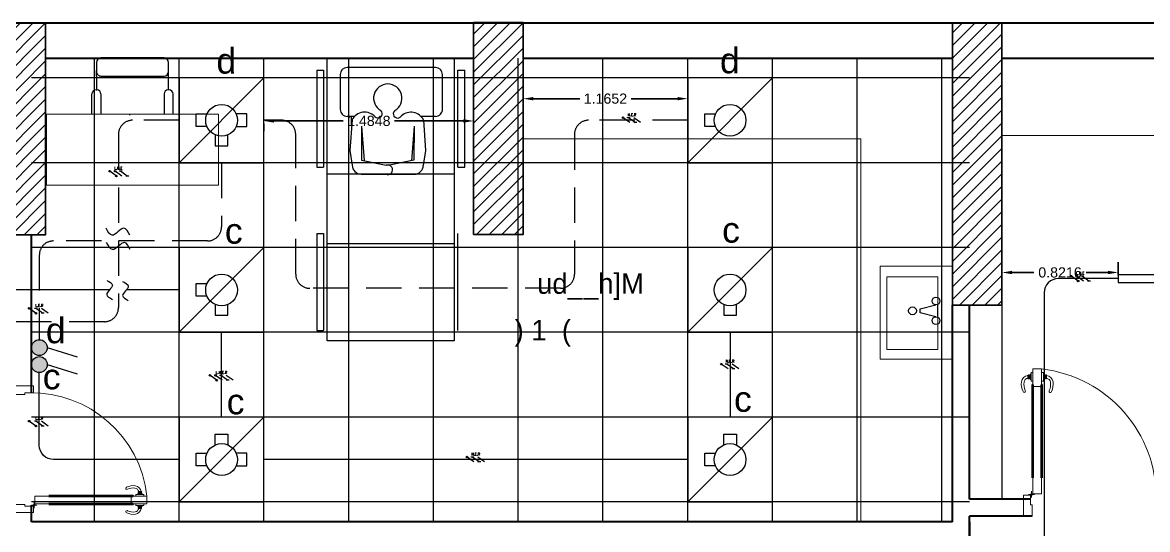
# Model space of a CAD drawing. Header units: inches. Extents: x 3955 to 4125, y 4886 to 4983.
# Drawn here: x 3994.27 to 4002.23, y 4936.29 to 4939.88 of the extents above; entities that cross this region are included whole.
import ezdxf
from ezdxf.enums import TextEntityAlignment as Align

# ---------------------------------------------------------------- set-up
doc = ezdxf.new("R2010")
doc.units = ezdxf.units.IN
doc.header["$MEASUREMENT"] = 0
doc.linetypes.add('ACAD_ISO03W100', pattern=[30, 12, -18])
doc.linetypes.add('HIDDEN', pattern=[0.375, 0.25, -0.125])
doc.layers.get('0').update_dxf_attribs({"lineweight": 35})
doc.layers.get('Defpoints').update_dxf_attribs({"lineweight": 25})
for name, color, linetype in [('Ceiling', 8, 'Continuous'), ('E Wiring', 1, 'HIDDEN'), ('E-CUT', 30, 'Continuous'), ('E-TEXT', 2, 'Continuous'), ('finish', 32, 'Continuous'), ('Lighting', 4, 'Continuous'), ('N Wiring', 255, 'Continuous'), ('SHP-CTL-EL-102$0$00-TEXT FOR EMRG', 40, 'Continuous'), ('SHP-CTL-EL-102$0$HATCH MARK', 140, 'Continuous'), ('SHP-CTL-EL-102$0$XREF-LTG-T2-26$0$ELE-HATCH MARK', 2, 'Continuous'), ('UMG-ML', 251, 'Continuous'), ('WE - BOXES', 2, 'Continuous')]:
    doc.layers.add(name, color=color, linetype=linetype)
for name, color, linetype, lineweight in [('Column(S)', 24, 'Continuous', 35), ('DIM', 6, 'Continuous', 20), ('DIM IN', 12, 'Continuous', 15), ('DOOR', 24, 'Continuous', 18), ('HA', 252, 'Continuous', 18), ('hatch col(S)', 45, 'Continuous', 15), ('TEXT', 152, 'Continuous', 30), ('walls', 7, 'Continuous', 40)]:
    doc.layers.add(name, color=color, linetype=linetype, lineweight=lineweight)
doc.styles.add('SHP-CTL-EL-102$0$XREF-LTG-T2-26$0$25_1', font='romans.shx', dxfattribs={"width": 0.8, "height": 2.5})
doc.styles.add('SOSA', font='sosa.shx')
doc.styles.get("Standard").update_dxf_attribs({"font": 'arial.ttf'})
doc.dimstyles.get("Standard").update_dxf_attribs({"dimtxt": 0.18, "dimasz": 0.18, "dimexe": 0.18, "dimexo": 0.0625, "dimgap": 0.09, "dimtad": 0, "dimtih": 1, "dimtoh": 1, "dimdec": 4, "dimzin": 0, "dimdsep": 46, "dimtxsty": 'Standard', "dimcen": 0.09, "dimadec": 0, "dimazin": 0, "dimtfac": 1, "dimtdec": 4, "dimtofl": 0, "dimtmove": 0, "dimatfit": 3, "dimfxl": 1, "dimtolj": 1, "dimtzin": 0, "dimarcsym": 0})

# ---------------------------------------------------------------- blocks, each defined once
blk = doc.blocks.new('A$C73D03C2A')
at = {"layer": 'DOOR', "linetype": 'Continuous'}
for p, q in [((0.0714, 0.8128), (0.0714, 0.9107)), ((0.0714, 0.9107), (0.1258, 0.9107)), ((0.1258, 0.8128), (0.1258, 0.9107)), ((0.0412, 0.8522), (0.0412, 0.8715)), ((0.0463, 0.8522), (0.0463, 0.8715)), ((0.0466, 0.8522), (0.0466, 0.8721)), ((0.0529, 0.8721), (0.0466, 0.8721)), ((0.0529, 0.8522), (0.0466, 0.8522)), ((0.0529, 0.8522), (0.0529, 0.8721)), ((0.0551, 0.8453), (0.0551, 0.879)), ((0.0605, 0.879), (0.0551, 0.879)), ((0.0605, 0.8453), (0.0551, 0.8453)), ((0.0605, 0.8351), (0.0605, 0.8895)), ((0.0605, 0.8895), (0.0714, 0.8895)), ((0.1367, 0.8895), (0.1258, 0.8895)), ((0.1367, 0.8351), (0.1367, 0.8895)), ((0.1367, 0.879), (0.1421, 0.879)), ((0.1367, 0.8453), (0.1421, 0.8453)), ((0.1421, 0.8453), (0.1421, 0.879)), ((0.1443, 0.8721), (0.1506, 0.8721)), ((0.1443, 0.8522), (0.1443, 0.8721)), ((0.1443, 0.8522), (0.1506, 0.8522)), ((0.1506, 0.8522), (0.1506, 0.8721)), ((0.156, 0.8721), (0.1558, 0.8721)), ((0.156, 0.8522), (0.156, 0.8721)), ((0.0714, 0.8351), (0.0605, 0.8351)), ((0.0659, 0.2365), (0.0659, 0.8124)), ((0.0706, 0.8171), (0.0706, 0.8076)), ((0.0714, 0.8128), (0.0714, 0.2363)), ((0.0757, 0.8128), (0.0714, 0.8128)), ((0.0757, 0.8019), (0.0757, 0.8128)), ((0.0757, 0.8019), (0.0757, 0.2363)), ((0.0757, 0.8019), (0.1214, 0.8019)), ((0.1214, 0.8019), (0.1214, 0.8128)), ((0.1214, 0.8128), (0.1258, 0.8128)), ((0.1214, 0.8019), (0.1214, 0.2363)), ((0.1258, 0.8351), (0.1367, 0.8351)), ((0.1258, 0.8128), (0.1258, 0.2363)), ((0.1266, 0.8171), (0.1266, 0.8076)), ((0.1313, 0.2365), (0.1313, 0.8124)), ((0.0714, 0.2363), (0.0714, 0.1384)), ((0.1258, 0.1384), (0.1258, 0.2363)), ((0.0127, 0), (0.0127, 0.1306)), ((0.0563, 0.1306), (0.0127, 0.1306)), ((0.0563, 0.1306), (0.0563, 0.0707)), ((0.0563, 0.0707), (0.0671, 0.0707)), ((0.0671, 0.0707), (0.0671, 0)), ((0.0714, 0.1384), (0.1258, 0.1384)), ((0.8242, 0.0707), (0.8242, 0)), ((0.8351, 0.0707), (0.8242, 0.0707)), ((0.8351, 0.1306), (0.8351, 0.0707)), ((0.8351, 0.1306), (0.8839, 0.1306)), ((0.8839, 0), (0.8839, 0.1306)), ((0.0671, 0), (0.0127, 0)), ((0.8242, 0), (0.8839, 0))]:
    blk.add_line(p, q, dxfattribs=at)
at = {"layer": 'DOOR'}
for p, q in [((0.0638, 0.1538), (0.0638, 0.1152)), ((0.0127, 0.1307), (0.0127, 0)), ((0.0127, 0.1307), (0.0127, 0)), ((0.0127, 0.1307), (0.0127, 0)), ((0.0435, 0.1345), (0.0822, 0.1345)), ((0.0563, 0.1306), (0.0714, 0.1384))]:
    blk.add_line(p, q, dxfattribs=at)
at = {"layer": 'DOOR', "linetype": 'Continuous'}
blk.add_circle((0.0638, 0.1345), 0.00617, dxfattribs=at)
at = {"layer": 'DOOR'}
blk.add_arc((0.0349, 0.1156), 0.8003, 358.92889, 83.4773, dxfattribs=at)
at = {"layer": 'DOOR', "linetype": 'Continuous'}
for centre, radius, start, end in [((0.0462, 0.8251), 0.0459, 96.27656, 172.49463), ((0.0462, 0.8251), 0.0297, 99.70891, 172.49463), ((0.0437, 0.8715), 0.00259, 0, 180), ((0.0437, 0.8522), 0.00259, 180, 0), ((0.1532, 0.8721), 0.00262, 0, 192.45107), ((0.1532, 0.8522), 0.00262, 167.54893, 0), ((0.151, 0.8244), 0.0459, 7.50537, 83.72344), ((0.151, 0.8244), 0.0297, 7.50537, 80.29109), ((0.1052, 0.8173), 0.1054, 172.49463, 205.98988), ((0.0179, 0.7732), 0.00773, 195.29128, 36.68849), ((0.106, 0.8158), 0.0903, 171.58976, 204.90774), ((0.0706, 0.8124), 0.00476, 90, 270), ((0.1266, 0.8124), 0.00476, 270, 90), ((0.1793, 0.7725), 0.00773, 143.31151, 344.70872), ((0.0912, 0.8151), 0.0903, 335.09226, 8.41024), ((0.092, 0.8166), 0.1054, 334.01012, 7.50537)]:
    blk.add_arc(centre, radius, start, end, dxfattribs=at)
blk = doc.blocks.new('A$C62E15A51')
at = {"layer": 'UMG-ML', "color": 34}
for p, q in [((0.5106, 0.4044), (0.0638, 0.4044)), ((0.0319, 0.3725), (0.0319, 0.3086)), ((0.5425, 0.3086), (0.5425, 0.3725)), ((0.0319, 0.2767), (0.0319, 0.3163)), ((0.0319, 0.2767), (0.0319, 0.1787)), ((0.0638, 0.2767), (0.5106, 0.2767)), ((0.5425, 0.2767), (0.5425, 0.3163)), ((0.5425, 0.1787), (0.5425, 0.2767)), ((0.0287, 0.1787), (0.0351, 0.1787)), ((0.5457, 0.1787), (0.5393, 0.1787)), ((0, 0.0044), (0, 0.15)), ((0.0638, 0.15), (0.0638, 0.0044)), ((0.5106, 0.15), (0.5106, 0.0044)), ((0.5744, 0.0044), (0.5744, 0.15)), ((0.269, 0), (0.269, 0.0044))]:
    blk.add_line(p, q, dxfattribs=at)
for centre, radius, start, end in [((0.0638, 0.3725), 0.0319, 90.00034, 180.00034), ((0.5106, 0.3725), 0.0319, 0.00034, 90.00034), ((0.0638, 0.3086), 0.0319, 180.00034, 270.00034), ((0.5106, 0.3086), 0.0319, 270.00034, 0.00034), ((0.0287, 0.15), 0.0287, 90.00034, 180.00034), ((0.0351, 0.15), 0.0287, 0.00034, 90.00034), ((0.5393, 0.15), 0.0287, 90.00034, 180.00034), ((0.5457, 0.15), 0.0287, 0.00034, 90.00034)]:
    blk.add_arc(centre, radius, start, end, dxfattribs=at)
blk = doc.blocks.new('d33dd3')
at = {"layer": 'UMG-ML'}
for p, q in [((-0.2736, -0.6875, 0), (-0.2736, 1.3125, 0)), ((-0.2736, 1.3125, 0), (0.6264, 1.3125, 0)), ((0.6264, 1.3125, 0), (0.6264, -0.6875, 0)), ((-0.3478, 1.2266, 0), (-0.3478, 0.5408, 0)), ((-0.3478, 1.2266, 0), (-0.2986, 1.2266, 0)), ((-0.2986, 1.2266, 0), (-0.2986, 0.5408, 0)), ((-0.1813, 1.1964, 0), (-0.1813, 0.949, 0)), ((0.4933, 1.2456, 0), (-0.132, 1.2456, 0)), ((0.5425, 0.949, 0), (0.5425, 1.1964, 0)), ((0.6514, 1.2266, 0), (0.7006, 1.2266, 0)), ((0.6514, 0.5408, 0), (0.6514, 1.2266, 0)), ((0.7006, 0.5408, 0), (0.7006, 1.2266, 0)), ((-0.079, 0.8998, 0), (-0.132, 0.8998, 0)), ((0.4933, 0.8998, 0), (0.3893, 0.8998, 0)), ((-0.0974, 0.8741, 0), (-0.1129, 0.6585, 0)), ((-0.0303, 0.83, 0), (-0.0306, 0.5902, 0)), ((-0.0303, 0.83, 0), (-0.0123, 0.5863, 0)), ((0.341, 0.8296, 0), (0.3224, 0.5859, 0)), ((0.341, 0.8296, 0), (0.3407, 0.5898, 0)), ((0.4083, 0.8735, 0), (0.4233, 0.6578, 0)), ((-0.1129, 0.6585, 0), (-0.0964, 0.5537, 0)), ((0.4233, 0.6578, 0), (0.4065, 0.5531, 0)), ((-0.0306, 0.5902, 0), (0.1437, 0.5533, 0)), ((0.3407, 0.5898, 0), (0.1666, 0.5534, 0)), ((-0.3478, 0.5408, 0), (-0.2986, 0.5408, 0)), ((-0.2736, 0.4921, 0), (0.6264, 0.4921, 0)), ((-0.0336, 0.4908, 0), (0.1403, 0.4906, 0)), ((0.1701, 0.4905, 0), (0.3435, 0.4903, 0)), ((0.6514, 0.5408, 0), (0.7006, 0.5408, 0)), ((-0.3478, 0.0708), (-0.3478, -0.615, 0)), ((-0.3478, 0.0708), (-0.2986, 0.0708)), ((-0.2986, 0.0708), (-0.2986, -0.615, 0)), ((-0.2736, 0), (0.6264, 0)), ((0.6514, -0.615, 0), (0.6514, 0.0708)), ((-0.3478, -0.615, 0), (-0.2986, -0.615, 0)), ((0.6264, -0.6875, 0), (-0.2736, -0.6875, 0))]:
    blk.add_line(p, q, dxfattribs=at)
at = {"layer": 'UMG-ML', "extrusion": (2.41083e-16, 3.09637e-09, 1)}
for centre, major_axis, start_param, end_param in [((-0.132, 1.1964, 0), (-0.0348, 0.0348), -0.785398, 0.785398), ((0.4933, 1.1964, 0), (0.0348, 0.0348), 5.497787, 7.068583), ((0.1556, 1.0283, 0), (0.0711, 0.0711), 4.437256, 9.697548), ((-0.132, 0.949, 0), (0.0348, 0.0348), 2.356194, 3.926991), ((-0.0081, 0.8294, 0), (0.0706, 0.0706), 6.221447, 8.175497), ((0.0951, 0.9325, 0), (-0.033, 0.033), 1.439158, 1.849731), ((0.087, 0.9178, 0), (-0.0211, 0.0211), 1.847116, 4.797711), ((0.2239, 0.9176, 0), (0.0211, 0.0211), 1.483111, 4.433706), ((0.2159, 0.9324, 0), (0.033, 0.033), 4.431091, 4.841664), ((0.3189, 0.829, 0), (0.0706, 0.0706), 5.959307, 7.791512), ((0.4933, 0.949, 0), (-0.0348, 0.0348), 2.356194, 3.926991), ((0.1552, 0.5212, 0), (-0.0241, 0.0241), 1.902531, 5.841527), ((-0.0335, 0.5536, 0), (0.0444, 0.0444), 2.355013, 3.925809), ((0.3436, 0.5532, 0), (0.0444, 0.0444), 3.925809, 5.496605)]:
    blk.add_ellipse(centre, major_axis=major_axis, ratio=1, start_param=start_param, end_param=end_param, dxfattribs=at)
blk = doc.blocks.new('11')
at = {"layer": 'DIM IN', "ltscale": 2.5}
blk.add_lwpolyline([(0.513, 0.6571), (0, 0.6571), (0, 0), (0.513, 0)], close=True, dxfattribs=at)
at = {"layer": 'DIM IN', "ltscale": 2.5, "elevation": 0}
blk.add_lwpolyline([(0.408, 0.5823), (0.0469, 0.5823), (0.0469, 0.067), (0.408, 0.067)], close=True, dxfattribs=at)
at = {"layer": 'UMG-ML', "ltscale": 2.5}
for p, q in [((0.2848, 0.3554, 0), (0.3956, 0.3831, 0)), ((0.2848, 0.3277, 0), (0.2848, 0.3554, 0)), ((0.3956, 0.3, 0), (0.2848, 0.3277, 0)), ((0.4095, 0.3, 0), (0.4095, 0.3831, 0))]:
    blk.add_line(p, q, dxfattribs=at)
for centre in [(0.3956, 0.4108, 0), (0.2294, 0.3416, 0), (0.3956, 0.2723, 0)]:
    blk.add_circle(centre, 0.0277, dxfattribs=at)
blk = doc.blocks.new('F1')
at = {"layer": 'Lighting'}
blk.add_lwpolyline([(0.6, 0), (0, 0), (0, -0.6), (0.6, -0.6)], close=True, dxfattribs=at)
blk.add_lwpolyline([(0.6, 0), (0, -0.6)], dxfattribs=at)
blk = doc.blocks.new('F2')
at = {"layer": 'Lighting'}
blk.add_lwpolyline([(0.565, 0), (-0.565, 0), (-0.565, -0.055), (0.565, -0.055)], close=True, dxfattribs=at)
blk = doc.blocks.new('SW1')
h = blk.add_hatch(color=256)
h.dxf.hatch_style = 1
h.paths.add_polyline_path([(-0.0561, 0.0561, 1), (0.0561, 0.0561, 1)])
at = {"layer": 'Lighting'}
h = blk.add_hatch(dxfattribs=at)
h.set_pattern_fill('ANGLE', color=256)
h.set_pattern_definition([(0, (-3584.0845, -1327.2755), (0, 6.985), [5.08, -1.905]), (90, (-3584.0845, -1327.2755), (-6.985, 4e-16), [5.08, -1.905])])
h.paths.add_polyline_path([(0.0561, 0.0561, 1), (-0.0561, 0.0561, 1)])
blk.add_lwpolyline([(0, 0.1122), (0.0646, 0.3242)], dxfattribs=at)
blk.add_circle((0, 0.0561), 0.0561, dxfattribs=at)
blk = doc.blocks.new('*D138')
at = {"layer": 'Defpoints', "color": 0}
for p in [(3569.2966, 1339.0493), (3569.2966, 1339.0058, 0), (3570.1182, 1339.0058)]:
    blk.add_point(p, dxfattribs=at)
at = {"layer": 'DIM', "color": 0, "lineweight": -2, "transparency": 16777216}
for p, q in [((3569.2966, 1339.0308), (3569.2966, 1339.1213)), ((3570.1182, 1339.0308), (3570.1182, 1339.1213)), ((3569.3686, 1339.0493), (3569.522, 1339.0493)), ((3570.0462, 1339.0493), (3569.8928, 1339.0493))]:
    blk.add_line(p, q, dxfattribs=at)
at = {"layer": 'DIM', "color": 0, "transparency": 16777216}
for points in [[(3569.3686, 1339.0613), (3569.3686, 1339.0373), (3569.2966, 1339.0493)], [(3570.0462, 1339.0613), (3570.0462, 1339.0373), (3570.1182, 1339.0493)]]:
    blk.add_solid(points, dxfattribs=at)
at = {"layer": 'DIM', "color": 0, "transparency": 16777216, "insert": (3569.7074, 1339.0493), "char_height": 0.072, "attachment_point": 5}
blk.add_mtext('\\A1;0.8216', dxfattribs=at)
blk = doc.blocks.new('*D139')
at = {"layer": 'Defpoints', "color": 0}
for p in [(3565.9066, 1340.2787), (3565.9066, 1340.126, 0), (3567.0718, 1340.126, 0)]:
    blk.add_point(p, dxfattribs=at)
at = {"layer": 'DIM', "color": 0, "lineweight": -2, "transparency": 16777216}
for p, q in [((3565.9066, 1340.151), (3565.9066, 1340.3507)), ((3567.0718, 1340.151), (3567.0718, 1340.3507)), ((3565.9786, 1340.2787), (3566.3075, 1340.2787)), ((3566.9998, 1340.2787), (3566.6709, 1340.2787))]:
    blk.add_line(p, q, dxfattribs=at)
at = {"layer": 'DIM', "color": 0, "transparency": 16777216}
for points in [[(3565.9786, 1340.2907), (3565.9786, 1340.2667), (3565.9066, 1340.2787)], [(3566.9998, 1340.2907), (3566.9998, 1340.2667), (3567.0718, 1340.2787)]]:
    blk.add_solid(points, dxfattribs=at)
at = {"layer": 'DIM', "color": 0, "transparency": 16777216, "insert": (3566.4892, 1340.2787), "char_height": 0.072, "attachment_point": 5}
blk.add_mtext('\\A1;1.1652', dxfattribs=at)
blk = doc.blocks.new('*D140')
at = {"layer": 'Defpoints', "color": 0}
for p in [(3564.0718, 1340.126, 0), (3565.5566, 1340.126, 0), (3565.5566, 1340.1213)]:
    blk.add_point(p, dxfattribs=at)
at = {"layer": 'DIM', "color": 0, "lineweight": -2, "transparency": 16777216}
for p, q in [((3564.1438, 1340.1213), (3564.632, 1340.1213)), ((3565.4846, 1340.1213), (3564.9963, 1340.1213)), ((3564.0718, 1340.101), (3564.0718, 1340.0493)), ((3565.5566, 1340.101), (3565.5566, 1340.0493))]:
    blk.add_line(p, q, dxfattribs=at)
at = {"layer": 'DIM', "color": 0, "transparency": 16777216}
for points in [[(3564.1438, 1340.1333), (3564.1438, 1340.1093), (3564.0718, 1340.1213)], [(3565.4846, 1340.1333), (3565.4846, 1340.1093), (3565.5566, 1340.1213)]]:
    blk.add_solid(points, dxfattribs=at)
at = {"layer": 'DIM', "color": 0, "transparency": 16777216, "insert": (3564.8142, 1340.1213), "char_height": 0.072, "attachment_point": 5}
blk.add_mtext('\\A1;1.4848', dxfattribs=at)
blk = doc.blocks.new('SHP-CTL-EL-102$0$XREF-LTG-T2-26$0$H.M -LIFE-PHASE')
at = {"layer": 'SHP-CTL-EL-102$0$XREF-LTG-T2-26$0$ELE-HATCH MARK'}
h = blk.add_hatch(color=140, dxfattribs=at)
edge = h.paths.add_edge_path()
edge.add_arc((-62, 45), 14.2, 0, 360)
h = blk.add_hatch(color=140, dxfattribs=at)
edge = h.paths.add_edge_path()
edge.add_arc((62, -45), 14.2, 0, 360)
at = {"layer": 'SHP-CTL-EL-102$0$XREF-LTG-T2-26$0$ELE-HATCH MARK', "color": 140}
blk.add_line((62, -45), (-62, 45), dxfattribs=at)
for centre in [(-62, 45), (62, -45)]:
    blk.add_circle(centre, 14.2, dxfattribs=at)
blk = doc.blocks.new('SHP-CTL-EL-102$0$XREF-LTG-T2-26$0$EARTH')
at = {"layer": 'SHP-CTL-EL-102$0$XREF-LTG-T2-26$0$ELE-HATCH MARK', "color": 140}
for p, q in [((-34, 45), (-90, 45)), ((62, -45), (-62, 45)), ((90, -45), (34, -45))]:
    blk.add_line(p, q, dxfattribs=at)
blk = doc.blocks.new('SHP-CTL-EL-102$0$XREF-LTG-T2-26$0$H.M -RETURN-SWITCH')
at = {"layer": 'SHP-CTL-EL-102$0$XREF-LTG-T2-26$0$ELE-HATCH MARK', "color": 140}
blk.add_line((62, -45), (-62, 45), dxfattribs=at)
blk = doc.blocks.new('SHP-CTL-EL-102$0$XREF-LTG-T2-26$0$L.E.R')
for name, p in [('SHP-CTL-EL-102$0$XREF-LTG-T2-26$0$H.M -LIFE-PHASE', (-125, 0)), ('SHP-CTL-EL-102$0$XREF-LTG-T2-26$0$EARTH', (0, 0)), ('SHP-CTL-EL-102$0$XREF-LTG-T2-26$0$H.M -RETURN-SWITCH', (100, 0))]:
    blk.add_blockref(name, p)
blk = doc.blocks.new('*U95')
at = {"layer": 'SHP-CTL-EL-102$0$HATCH MARK'}
blk.add_blockref('SHP-CTL-EL-102$0$XREF-LTG-T2-26$0$L.E.R', (0, 0), dxfattribs=at)
at = {"layer": 'SHP-CTL-EL-102$0$HATCH MARK', "style": 'SHP-CTL-EL-102$0$XREF-LTG-T2-26$0$25_1', "width": 0.8}
blk.add_text('L.E.R', height=50, dxfattribs=at).set_placement((0, 100), align=Align.MIDDLE_CENTER)
blk = doc.blocks.new('SHP-CTL-EL-102$0$XREF-LTG-T2-26$0$H.M -NUTRAL')
at = {"layer": 'SHP-CTL-EL-102$0$XREF-LTG-T2-26$0$ELE-HATCH MARK'}
h = blk.add_hatch(color=140, dxfattribs=at)
edge = h.paths.add_edge_path()
edge.add_arc((-62, 45), 14.2, 0, 360)
at = {"layer": 'SHP-CTL-EL-102$0$XREF-LTG-T2-26$0$ELE-HATCH MARK', "color": 140}
blk.add_line((62, -45), (-62, 45), dxfattribs=at)
blk.add_circle((-62, 45), 14.2, dxfattribs=at)
blk = doc.blocks.new('SHP-CTL-EL-102$0$XREF-LTG-T2-26$0$L.N.E')
for name, p in [('SHP-CTL-EL-102$0$XREF-LTG-T2-26$0$H.M -LIFE-PHASE', (-100, 0)), ('SHP-CTL-EL-102$0$XREF-LTG-T2-26$0$H.M -NUTRAL', (0, 0)), ('SHP-CTL-EL-102$0$XREF-LTG-T2-26$0$EARTH', (100, 0))]:
    blk.add_blockref(name, p)
blk = doc.blocks.new('*U101')
at = {"layer": 'SHP-CTL-EL-102$0$HATCH MARK'}
blk.add_blockref('SHP-CTL-EL-102$0$XREF-LTG-T2-26$0$L.N.E', (0, 0), dxfattribs=at)
at = {"layer": 'SHP-CTL-EL-102$0$HATCH MARK', "style": 'SHP-CTL-EL-102$0$XREF-LTG-T2-26$0$25_1', "width": 0.8}
blk.add_text('L.N.E', height=50, dxfattribs=at).set_placement((0, 100), align=Align.MIDDLE_CENTER)
blk = doc.blocks.new('SHP-CTL-EL-102$0$XREF-LTG-T2-26$0$N.E.R')
for name, p in [('SHP-CTL-EL-102$0$XREF-LTG-T2-26$0$H.M -NUTRAL', (-100, 0)), ('SHP-CTL-EL-102$0$XREF-LTG-T2-26$0$EARTH', (0, 0)), ('SHP-CTL-EL-102$0$XREF-LTG-T2-26$0$H.M -RETURN-SWITCH', (100, 0))]:
    blk.add_blockref(name, p)
blk = doc.blocks.new('*U102')
at = {"layer": 'SHP-CTL-EL-102$0$HATCH MARK'}
blk.add_blockref('SHP-CTL-EL-102$0$XREF-LTG-T2-26$0$N.E.R', (0, 0), dxfattribs=at)
at = {"layer": 'SHP-CTL-EL-102$0$HATCH MARK', "style": 'SHP-CTL-EL-102$0$XREF-LTG-T2-26$0$25_1', "width": 0.8}
blk.add_text('N.E.R', height=50, dxfattribs=at).set_placement((0, 100), align=Align.MIDDLE_CENTER)
blk = doc.blocks.new('SHP-CTL-EL-102$0$XREF-LTG-T2-26$0$L.N.E.R')
for name, p in [('SHP-CTL-EL-102$0$XREF-LTG-T2-26$0$H.M -LIFE-PHASE', (-150, 0)), ('SHP-CTL-EL-102$0$XREF-LTG-T2-26$0$H.M -NUTRAL', (-50, 0)), ('SHP-CTL-EL-102$0$XREF-LTG-T2-26$0$EARTH', (50, 0)), ('SHP-CTL-EL-102$0$XREF-LTG-T2-26$0$H.M -RETURN-SWITCH', (150, 0))]:
    blk.add_blockref(name, p)
blk = doc.blocks.new('*U96')
at = {"layer": 'SHP-CTL-EL-102$0$HATCH MARK'}
blk.add_blockref('SHP-CTL-EL-102$0$XREF-LTG-T2-26$0$L.N.E.R', (0, 0), dxfattribs=at)
at = {"layer": 'SHP-CTL-EL-102$0$HATCH MARK', "style": 'SHP-CTL-EL-102$0$XREF-LTG-T2-26$0$25_1', "width": 0.8}
blk.add_text('L.N.E.R', height=50, dxfattribs=at).set_placement((0, 100), align=Align.MIDDLE_CENTER)
blk = doc.blocks.new('*U116')
at = {"layer": 'WE - BOXES'}
blk.add_lwpolyline([(-0.024, -0.055), (-0.024, -0.096), (0.024, -0.096), (0.024, -0.055)], dxfattribs=at)
blk.add_circle((0, 0), 0.06, dxfattribs=at)
blk = doc.blocks.new('*U119')
at = {"layer": 'WE - BOXES'}
blk.add_lwpolyline([(-0.055, -0.024), (-0.096, -0.024), (-0.096, 0.024), (-0.055, 0.024)], dxfattribs=at)
blk.add_circle((0, 0), 0.06, dxfattribs=at)
blk = doc.blocks.new('*U114')
at = {"layer": 'WE - BOXES'}
for points in [[(-0.024, 0.055), (-0.024, 0.096), (0.024, 0.096), (0.024, 0.055)], [(-0.055, -0.024), (-0.096, -0.024), (-0.096, 0.024), (-0.055, 0.024)]]:
    blk.add_lwpolyline(points, dxfattribs=at)
blk.add_circle((0, 0), 0.06, dxfattribs=at)
blk = doc.blocks.new('*U113')
at = {"layer": 'WE - BOXES'}
for points in [[(-0.055, -0.024), (-0.096, -0.024), (-0.096, 0.024), (-0.055, 0.024)], [(0.055, -0.024), (0.096, -0.024), (0.096, 0.024), (0.055, 0.024)], [(-0.024, -0.055), (-0.024, -0.096), (0.024, -0.096), (0.024, -0.055)]]:
    blk.add_lwpolyline(points, dxfattribs=at)
blk.add_circle((0, 0), 0.06, dxfattribs=at)
blk = doc.blocks.new('*U111')
at = {"layer": 'WE - BOXES'}
for points in [[(-0.055, -0.024), (-0.096, -0.024), (-0.096, 0.024), (-0.055, 0.024)], [(-0.024, -0.055), (-0.024, -0.096), (0.024, -0.096), (0.024, -0.055)]]:
    blk.add_lwpolyline(points, dxfattribs=at)
blk.add_circle((0, 0), 0.06, dxfattribs=at)
blk = doc.blocks.new('*U120')
at = {"layer": 'WE - BOXES'}
for points in [[(-0.024, 0.055), (-0.024, 0.096), (0.024, 0.096), (0.024, 0.055)], [(-0.055, -0.024), (-0.096, -0.024), (-0.096, 0.024), (-0.055, 0.024)], [(0.055, -0.024), (0.096, -0.024), (0.096, 0.024), (0.055, 0.024)]]:
    blk.add_lwpolyline(points, dxfattribs=at)
blk.add_circle((0, 0), 0.06, dxfattribs=at)
blk = doc.blocks.new('A$C7440799B')
at = {"layer": 'hatch col(S)', "ltscale": 2.5}
h = blk.add_hatch(dxfattribs=at)
h.set_pattern_fill('ANSI31', color=256, scale=0.02, angle=-360)
h.set_pattern_definition([(45, (-601.10482, 333.686863), (-0.0449012806, 0.0449012806), [])])
h.paths.add_polyline_path([(38.02744, 0.001), (37.67746, 0.001), (37.67747, -1.49896), (38.02746, -1.49905)])
h = blk.add_hatch(dxfattribs=at)
h.set_pattern_fill('ANSI31', color=256, scale=0.02, angle=-360)
h.set_pattern_definition([(45, (-604.48472, 333.685716), (-0.0449012806, 0.0449012806), [])])
h.paths.add_polyline_path([(34.64755, -0.00015), (34.29757, -0.00015), (34.29757, -1.50011), (34.64757, -1.5002)])
h = blk.add_hatch(dxfattribs=at)
h.set_pattern_fill('ANSI31', color=256, scale=0.02, angle=-360)
h.set_pattern_definition([(45, (-150.37583, 298.166544), (-0.044901281, 0.044901281), [])])
h.paths.add_polyline_path([(41.06753, -1.999), (41.41752, -1.999), (41.41751, -0.00161), (41.06751, -0.00161)])
at = {"layer": 'Ceiling'}
for points in [[(34.99263, -3.53087), (34.99263, -0.25)], [(35.59263, -3.53087), (35.59263, -0.25)], [(36.19263, -3.53087), (36.19263, -0.25)], [(36.79263, -3.53087), (36.79263, -0.25)], [(37.39263, -3.53087), (37.39263, -0.25)], [(37.39263, -3.53087), (37.39263, -0.25)], [(37.99263, -3.53087), (37.99263, -0.25)], [(38.59263, -3.53087), (38.59263, -0.25)], [(39.19263, -3.53087), (39.19263, -0.25)], [(39.79263, -3.53087), (39.79263, -0.25)], [(40.39263, -3.53087), (40.39263, -0.25)], [(40.99263, -3.53087), (40.99263, -0.25)], [(41.18755, -0.39044), (34.54769, -0.39044)], [(41.18755, -0.99044), (34.54769, -0.99044)], [(41.18755, -1.59044), (34.54769, -1.59044)], [(41.18755, -2.19044), (34.54769, -2.19044)], [(41.18755, -2.79044), (34.54769, -2.79044)], [(41.18755, -3.39044), (34.54769, -3.39044)]]:
    blk.add_lwpolyline(points, dxfattribs=at)
at = {"layer": 'Column(S)', "ltscale": 2.5}
for points in [[(37.67747, -1.499), (38.02747, -1.499), (38.02747, 0.001), (37.67747, 0.001)], [(34.29757, -1.50015), (34.64757, -1.50015), (34.64757, -0.00015), (34.29757, -0.00015)], [(41.41751, -0.00161), (41.06752, -0.00161), (41.06752, -1.999), (41.41751, -1.999)]]:
    blk.add_lwpolyline(points, close=True, dxfattribs=at)
at = {"layer": 'DIM IN', "ltscale": 2.5}
for points in [[(40.41777, -0.82075), (38.02747, -0.82075), (38.02747, -0.25), (41.06752, -0.25), (41.06752, -0.82075)], [(43.78901, -0.79805), (41.41751, -0.79805), (41.41751, -0.25), (44.42069, -0.25), (44.42069, -0.79805)], [(40.41777, -0.82075), (40.41777, -3.53087), (41.06752, -3.53087), (41.06752, -0.82075)]]:
    blk.add_lwpolyline(points, dxfattribs=at)
at = {"layer": 'DIM IN', "ltscale": 2.5, "elevation": 0}
blk.add_lwpolyline([(35.87205, -1.15), (34.65286, -1.15), (34.65286, -0.64701), (35.87205, -0.64701)], close=True, dxfattribs=at)
at = {"layer": 'E Wiring'}
for points in [[(35.59263, -0.69044), (35.26302, -0.69044, 0.4142136), (35.16302, -0.79044), (35.16302, -2.01554, -0.4142136), (35.06302, -2.11554), (32.3775, -2.11554, -0.4142136), (32.2775, -2.01554), (32.2775, -1.62867)], [(39.19263, -0.69044), (38.49134, -0.69044, 0.4142136), (38.39134, -0.79044), (38.39134, -1.77922, -0.4142136), (38.29134, -1.87922), (36.51771, -1.87922, -0.4142136), (36.41771, -1.77922), (36.41771, -0.79044, 0.4142136), (36.31771, -0.69044), (36.19263, -0.69044)], [(35.89263, -0.99044), (35.89263, -1.44417, -0.4142136), (35.79263, -1.54417), (34.70273, -1.54417, 0.4142136), (34.60273, -1.64417), (34.60273, -2.24268)]]:
    blk.add_lwpolyline(points, format="xyb", dxfattribs=at)
at = {"layer": 'E-CUT'}
blk.add_open_spline([(35.24316, -1.50437), (35.23057, -1.47965), (35.1992, -1.41801), (35.11984, -1.54055), (35.08847, -1.47891), (35.07588, -1.45419)], degree=3, knots=[0, 0, 0, 0, 78.1137743, 194.7496514, 272.8634258, 272.8634258, 272.8634258, 272.8634258], dxfattribs=at)
for points in [[(35.24666, -1.60544), (35.20484, -1.55526), (35.1212, -1.60544), (35.07938, -1.55526)], [(35.08015, -1.82353), (35.12029, -1.85698), (35.08015, -1.92389), (35.12029, -1.95735)], [(35.19252, -1.83086), (35.23267, -1.86431), (35.19252, -1.93122), (35.23267, -1.96468)]]:
    blk.add_spline(points, degree=3, dxfattribs=at)
at = {"layer": 'HA', "linetype": 'ACAD_ISO03W100'}
blk.add_lwpolyline([(34.29757, 0), (48.78417, 0), (48.42931, -4.81079)], dxfattribs=at)
at = {"layer": 'N Wiring'}
for points in [[(35.10022, -1.89044), (33.5775, -1.89044, -0.4142136), (33.4775, -1.79044), (33.4775, -1.62867)], [(35.59263, -3.09044), (34.70273, -3.09044, -0.4142136), (34.60273, -2.99044), (34.60273, -2.47488)]]:
    blk.add_lwpolyline(points, format="xyb", dxfattribs=at)
at = {"layer": 'N Wiring', "elevation": 0}
blk.add_lwpolyline([(42.23908, -1.81064), (41.81577, -1.81064, 0.4142136), (41.71577, -1.91064), (41.71577, -4.28128, -0.4142136), (41.61577, -4.38128), (39.38404, -4.38128)], format="xyb", dxfattribs=at)
at = {"layer": 'N Wiring'}
for points in [[(35.59263, -1.89044), (35.21891, -1.89044)], [(35.89263, -2.79044), (35.89263, -2.19044)], [(39.49263, -2.19044), (39.49263, -2.79044)], [(39.19263, -3.09044), (36.19263, -3.09044)]]:
    blk.add_lwpolyline(points, dxfattribs=at)
at = {"layer": 'UMG-ML', "ltscale": 2.5}
blk.add_line((41.41751, -1.999), (41.41751, -3.37087), dxfattribs=at)
at = {"layer": 'walls', "ltscale": 2.5}
for p, q in [((0, 0), (46.78387, -0.00063)), ((34.64757, -0.25), (37.67747, -0.25)), ((38.02747, -0.25), (41.06752, -0.25)), ((41.41751, -0.25), (46.78387, -0.25)), ((34.54769, -2.61892, 0), (34.54769, -1.50015)), ((41.06755, -3.53087), (41.06755, -1.999)), ((41.18755, -3.37087), (41.18755, -1.999)), ((34.54769, -3.53087, 0), (34.54769, -3.4124, 0)), ((41.61871, -3.37087), (41.18755, -3.37087)), ((41.63114, -3.49087), (41.18755, -3.49087)), ((41.18755, -3.53087), (41.18755, -3.49087)), ((37.69263, -3.53087), (34.54769, -3.53087)), ((41.06755, -3.53087), (37.69251, -3.53087)), ((41.18755, -4.46079), (41.18755, -3.53087)), ((41.18755, -3.53087), (41.18755, -4.46339))]:
    blk.add_line(p, q, dxfattribs=at)
at = {"layer": 'DIM IN', "ltscale": 2.5}
for name, p in [('d33dd3', (36.91411, -1.56254, 0)), ('11', (40.55451, -2.38009))]:
    blk.add_blockref(name, p, dxfattribs=at)
at = {"layer": 'DOOR', "ltscale": 2.5, "xscale": 1.143151522551666, "yscale": 1.143151522551666, "zscale": 1.143151522551666}
blk.add_blockref('A$C73D03C2A', (41.55439, -3.49087), dxfattribs=at)
at = {"layer": 'DOOR', "ltscale": 2.5, "xscale": -1.028836370296499, "yscale": 1.028836370296499, "zscale": 1.028836370296499, "rotation": 270}
blk.add_blockref('A$C73D03C2A', (34.42769, -3.47807), dxfattribs=at)
at = {"layer": 'finish', "ltscale": 2.5, "rotation": 359.9996565200361}
blk.add_blockref('A$C62E15A51', (34.97524, -0.65437), dxfattribs=at)
at = {"layer": 'Lighting'}
for name, p in [('F1', (35.59263, -0.39044)), ('F1', (39.19263, -0.39044)), ('F1', (35.59263, -1.59044)), ('F1', (39.19263, -1.59044)), ('F2', (42.80408, -1.78314, 0)), ('F1', (35.59263, -2.79044)), ('F1', (39.19263, -2.79044))]:
    blk.add_blockref(name, p, dxfattribs=at)
at = {"layer": 'Lighting', "rotation": 270}
for p in [(34.54663, -2.29878), (34.54663, -2.41878)]:
    blk.add_blockref('SW1', p, dxfattribs=at)
at = {"layer": 'SHP-CTL-EL-102$0$00-TEXT FOR EMRG', "xscale": 0.000384, "yscale": 0.000384, "zscale": 0.000384}
for name, p in [('*U102', (38.79744, -0.68983)), ('*U101', (35.16302, -1.06793)), ('*U101', (41.97128, -1.81064, 0)), ('*U95', (34.60273, -2.0387)), ('*U102', (39.49263, -2.43269)), ('*U96', (35.89263, -2.51243)), ('*U95', (34.60273, -2.83645)), ('*U102', (37.69263, -3.09044))]:
    blk.add_blockref(name, p, dxfattribs=at)
at = {"layer": 'WE - BOXES', "xscale": 1.872, "yscale": 1.872, "zscale": 1.872}
for name, p in [('*U113', (35.89263, -0.69044)), ('*U119', (39.49263, -0.69044)), ('*U111', (35.89263, -1.89044)), ('*U116', (39.49263, -1.89044)), ('*U120', (35.89263, -3.09044)), ('*U114', (39.49263, -3.09044))]:
    blk.add_blockref(name, p, dxfattribs=at)
at = {"layer": 'E-TEXT', "char_height": 0.1802, "attachment_point": 1}
for s, insert in [('d', (35.85651, -0.18031, 0)), ('d', (39.42128, -0.1779, 0)), ('c', (35.91627, -1.3835, 0)), ('c', (39.43616, -1.37604, 0)), ('d', (34.64906, -2.08742, 0)), ('c', (34.62692, -2.41347, 0)), ('c', (39.52064, -2.57256, 0)), ('c', (35.92921, -2.59041, 0))]:
    blk.add_mtext_dynamic_manual_height_columns(s, width=1.4546897, gutter_width=12.5, heights=[0], dxfattribs=dict(at, insert=insert))
at = {"layer": 'TEXT', "linetype": 'Continuous', "ltscale": 0.09, "style": 'SOSA'}
for s, p in [('ud__h]M', (38.12656, -1.91824, 0)), (') 1  (', (37.96691, -2.24827, 0))]:
    blk.add_text(s, height=0.145417, dxfattribs=at).set_placement(p)
at = {"layer": 'DIM'}
for base, p1, p2, picture, middle in [((38.02747, -0.53782, 0), (39.19263, -0.69044), (38.02747, -0.69044), '*D139', (38.61005, -0.53782, 0)), ((37.67747, -0.69517, 0), (36.19263, -0.69044), (37.67747, -0.69044), '*D140', (36.93505, -0.69517, 0)), ((41.41751, -1.76715, 0), (42.23908, -1.81064, 0), (41.41751, -1.81064), '*D138', (41.8283, -1.76715, 0))]:
    dim = blk.add_linear_dim(base=base, p1=p1, p2=p2, dimstyle='Standard', dxfattribs=at)
    dim.commit()
    dim.dimension.update_dxf_attribs({"geometry": picture, "text_midpoint": middle, "insert": (-3527.87912, -1340.81648)})

msp = doc.modelspace()

# ---------------------------------------------------------------- block references
msp.add_blockref('A$C7440799B', (3959.7814, 4939.8752))

doc.saveas('drawing.dxf')
